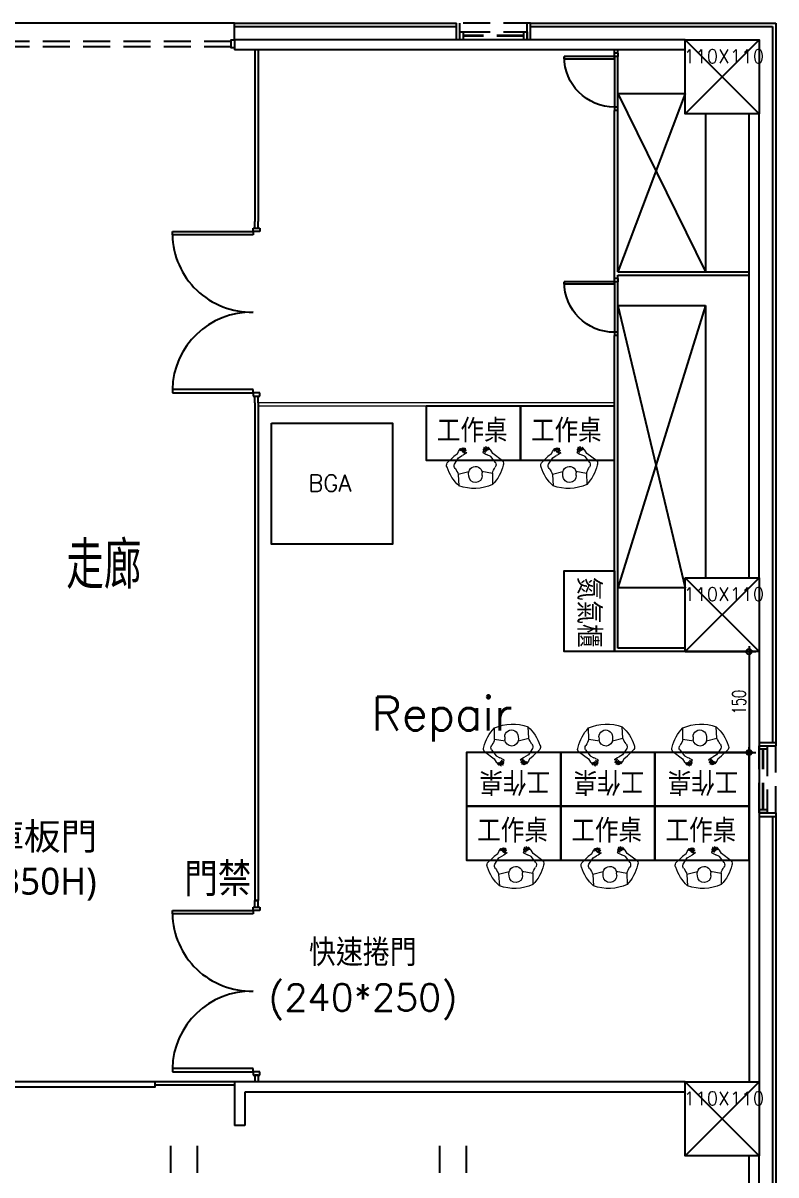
# Model space of a CAD drawing. Extents: x -80 to 56020, y 18240 to 42185.
# Drawn here: x 9360 to 10480, y 25517 to 27230 of the extents above; entities that cross this region are included whole.
import ezdxf
from ezdxf.enums import TextEntityAlignment as Align

# ---------------------------------------------------------------- set-up
doc = ezdxf.new("R2010")
doc.units = 0
doc.header["$LTSCALE"] = 200
doc.linetypes.add('HIDDEN', pattern=[0.3, 0.2, -0.1])
doc.linetypes.add('XFAB-L20$0$HIDDEN', pattern=[0.3, 0.2, -0.1])
doc.layers.add('2', color=2, linetype='Continuous', lineweight=9)
for name, color, linetype in [('TEXT', 3, 'Continuous'), ('XFAB-L20$0$8', 8, 'Continuous'), ('XFAB-L20$0$BEAM', 5, 'Continuous'), ('XFAB-L20$0$COL', 1, 'Continuous'), ('XFAB-L20$0$DOR', 4, 'Continuous'), ('XFAB-L20$0$HID', 5, 'XFAB-L20$0$HIDDEN'), ('XFAB-L20$0$OPEN', 8, 'Continuous'), ('XFAB-L20$0$WALL-C', 6, 'Continuous'), ('XFAB-L20$0$WALL-CR', 5, 'XFAB-L20$0$HIDDEN'), ('XFAB-L20$0$WALL-P', 3, 'Continuous'), ('新增隔間', 3, 'Continuous'), ('梁柱', 7, 'Continuous'), ('緯穎新設隔間', 151, 'Continuous'), ('緯穎生產設備', 7, 'Continuous')]:
    doc.layers.add(name, color=color, linetype=linetype)
doc.styles.add('AEH', font='SIMPLEX', dxfattribs={"bigfont": 'CHINESET.shx'})
doc.styles.add('C1', font='SIMPLEX.shx', dxfattribs={"bigfont": 'CHINESET.shx'})
doc.styles.add('DIM', font='simplex.shx', dxfattribs={"bigfont": 'chineset.shx'})
doc.styles.add('SIMPLEX', font='SIMPLEX.shx', dxfattribs={"width": 0.7})
doc.styles.add('XFAB-L20$0$CHINA', font='simplex.shx', dxfattribs={"width": 0.75, "bigfont": 'chineset.shx'})
doc.dimstyles.new('CIRM', dxfattribs={"dimtxt": 20, "dimasz": 8, "dimexe": 10, "dimexo": 0, "dimgap": 5, "dimtad": 1, "dimdsep": 46, "dimtxsty": 'SIMPLEX', "dimblk": 'CIR', "dimcen": 10, "dimdle": 10, "dimclrt": 2, "dimazin": 0, "dimtfac": 1, "dimtix": 1, "dimtmove": 2, "dimatfit": 3, "dimldrblk": 'CIR', "dimfxl": 1, "dimtolj": 1, "dimarcsym": 0})

# ---------------------------------------------------------------- blocks, each defined once
blk = doc.blocks.new('XFAB-L20$0$C-110x110')
at = {"layer": 'Defpoints'}
for p, q in [((55, -55), (-55, 55)), ((-55, -55), (55, 55))]:
    blk.add_line(p, q, dxfattribs=at)
at = {"layer": 'XFAB-L20$0$COL'}
blk.add_lwpolyline([(-55, 55), (55, 55), (55, -55), (-55, -55)], close=True, dxfattribs=at)
at = {"layer": 'Defpoints', "style": 'XFAB-L20$0$CHINA'}
blk.add_text('110X110', height=20, dxfattribs=at).set_placement((-57.4, 30.5), align=Align.MIDDLE_LEFT)
blk = doc.blocks.new('XFAB-L20$0$door')
at = {"layer": 'XFAB-L20$0$DOR'}
blk.add_lwpolyline([(0, 1), (0.04, 1), (0.04, 0), (0, 0)], close=True, dxfattribs=at)
blk.add_arc((0, 0), 1, 0, 90, dxfattribs=at)
blk = doc.blocks.new('MAN')
at = {"layer": '2', "color": 0}
for p, q in [((60856.4, -155365, 0), (60865.7, -155371.6, 0)), ((60858.6, -155354.4, 0), (60870, -155368.7, 0)), ((60870, -155368.7, 0), (60875, -155371.5, 0)), ((60840.9, -155370.2, 0), (60823.9, -155370.6, 0)), ((60837.9, -155385.6, 0), (60841.8, -155385.6, 0)), ((60844.3, -155385.9, 0), (60840.9, -155370.2, 0)), ((60865.7, -155371.6, 0), (60868.6, -155376.9, 0)), ((60869.4, -155379, 0), (60868.6, -155376.9, 0)), ((60871.9, -155383.1, 0), (60869.5, -155379, 0)), ((60872.3, -155383.2, 0), (60871.8, -155383.1, 0)), ((60873.6, -155382.6, 0), (60872.3, -155383.4, 0)), ((60872.5, -155379.5, 0), (60873.6, -155382.6, 0)), ((60876.1, -155382.8, 0), (60872.6, -155379.1, 0)), ((60873.9, -155377.6, 0), (60877.1, -155381.8, 0)), ((60878.4, -155381.8, 0), (60874, -155377.4, 0)), ((60875, -155371.5, 0), (60879.1, -155374.9, 0)), ((60879.3, -155379.1, 0), (60875.1, -155376.2, 0)), ((60875.1, -155376.2, 0), (60879.5, -155380.9, 0)), ((60875.9, -155374.1, 0), (60875.7, -155374.4, 0)), ((60875.7, -155374.4, 0), (60879.9, -155377.8, 0)), ((60879, -155375.5, 0), (60875.9, -155374.1, 0)), ((60876.9, -155382.7, 0), (60876.1, -155382.8, 0)), ((60877.1, -155381.8, 0), (60876.9, -155382.7, 0)), ((60879.8, -155379.2, 0), (60878.6, -155378.7, 0)), ((60879.4, -155381.6, 0), (60878.8, -155381.8, 0)), ((60879.1, -155374.9, 0), (60879.1, -155375.6, 0)), ((60879.1, -155375.6, 0), (60879.1, -155375.6, 0)), ((60879.5, -155380.9, 0), (60879.4, -155381.6, 0)), ((60880.4, -155378.8, 0), (60879.8, -155379.2, 0)), ((60879.9, -155377.5, 0), (60880.4, -155378.8, 0)), ((60840.9, -155421, 0), (60823.9, -155420.6, 0)), ((60837.9, -155405.6, 0), (60841.8, -155405.6, 0)), ((60844.3, -155405.3, 0), (60840.9, -155421, 0)), ((60856.4, -155426.2, 0), (60865.7, -155419.6, 0)), ((60865.7, -155419.6, 0), (60868.6, -155414.3, 0)), ((60871.6, -155421.3, 0), (60867.7, -155426.9, 0)), ((60869.4, -155412.2, 0), (60868.6, -155414.3, 0)), ((60871.9, -155408.1, 0), (60869.5, -155412.2, 0)), ((60871.6, -155421.3, 0), (60875, -155419.7, 0)), ((60872.3, -155408, 0), (60871.8, -155408.1, 0)), ((60873.6, -155408.6, 0), (60872.3, -155407.8, 0)), ((60872.5, -155411.8, 0), (60873.6, -155408.6, 0)), ((60876.1, -155408.4, 0), (60872.6, -155412.1, 0)), ((60873.9, -155413.6, 0), (60877.1, -155409.5, 0)), ((60878.4, -155409.4, 0), (60874, -155413.8, 0)), ((60875, -155419.7, 0), (60879.1, -155416.3, 0)), ((60875.1, -155415.1, 0), (60879.5, -155410.3, 0)), ((60879.3, -155412.1, 0), (60875.1, -155415.1, 0)), ((60875.7, -155416.8, 0), (60879.9, -155413.4, 0)), ((60875.9, -155417.1, 0), (60875.7, -155416.8, 0)), ((60879, -155415.7, 0), (60875.9, -155417.1, 0)), ((60876.9, -155408.5, 0), (60876.1, -155408.4, 0)), ((60877.1, -155409.5, 0), (60876.9, -155408.5, 0)), ((60879.8, -155412, 0), (60878.6, -155412.5, 0)), ((60879.4, -155409.6, 0), (60878.8, -155409.4, 0)), ((60879.1, -155415.7, 0), (60879.1, -155415.7, 0)), ((60879.1, -155416.3, 0), (60879.1, -155415.7, 0)), ((60879.5, -155410.3, 0), (60879.4, -155409.6, 0)), ((60880.4, -155412.4, 0), (60879.8, -155412, 0)), ((60879.9, -155413.7, 0), (60880.4, -155412.4, 0)), ((60858.6, -155436.8, 0), (60867.7, -155426.9, 0))]:
    blk.add_line(p, q, dxfattribs=at)
for centre, radius, start, end in [((60868.2, -155413.2, 0), 61.4, 105.1858, 136.0975), ((60832.3, -155342.5, 0), 29, 287.1051, 307.0444), ((60853.6, -155370.3, 0), 6, 61.666, 128.6143), ((60854.9, -155359.2, 0), 6, 52.8107, 118.216), ((60887.7, -155395.6, 0), 68.5, 158.5887, 201.4113), ((60837.9, -155395.6, 0), 10, 90, 270), ((60841.8, -155395.6, 0), 10, 270, 90), ((60868.2, -155378, 0), 61.4, 223.9025, 254.8142), ((60832.3, -155448.7, 0), 29, 52.9556, 72.8949), ((60853.6, -155420.9, 0), 6, 231.3857, 298.334), ((60854.9, -155432, 0), 6, 241.784, 307.1893)]:
    blk.add_arc(centre, radius, start, end, dxfattribs=at)
blk = doc.blocks.new('CIR')
at = {"color": 0}
blk.add_line((1, 0), (-1, 0), dxfattribs=at)
at = {"color": 3}
blk.add_circle((0, 0), 0.5, dxfattribs=at)
blk = doc.blocks.new('*D217')
at = {"layer": 'Defpoints', "color": 0, "transparency": 16777216}
for p in [(10345, 26295), (10345, 26145), (10440, 26145)]:
    blk.add_point(p, dxfattribs=at)
at = {"layer": '緯穎生產設備', "color": 0, "lineweight": -2, "transparency": 16777216}
for p, q in [((10345, 26295), (10450, 26295)), ((10440, 26287), (10440, 26153)), ((10345, 26145), (10450, 26145))]:
    blk.add_line(p, q, dxfattribs=at)
at = {"layer": '緯穎生產設備', "color": 0, "lineweight": -2, "transparency": 16777216, "xscale": 8, "yscale": 8, "zscale": 8}
for p, rotation in [((10440, 26295), 90), ((10440, 26145), 270)]:
    blk.add_blockref('CIR', p, dxfattribs=dict(at, rotation=rotation))
at = {"layer": '緯穎生產設備', "color": 2, "transparency": 16777216, "insert": (10425, 26220), "char_height": 20, "attachment_point": 5, "rotation": 90, "style": 'SIMPLEX'}
blk.add_mtext('\\A1;150', dxfattribs=at)

msp = doc.modelspace()

# ---------------------------------------------------------------- linework, layer by layer
msp.add_lwpolyline([(9557.049, 25655), (9317.049, 25655), (9317.049, 25647.593), (9557.049, 25647.593)], close=True)
at = {"layer": 'XFAB-L20$0$8'}
msp.add_line((9675, 27230), (9265, 27230), dxfattribs=at)
at = {"layer": 'XFAB-L20$0$8', "linetype": 'ByBlock'}
for p, q in [((10240, 27180), (10240, 27105)), ((10245, 27105), (10245, 27180)), ((10240, 26845), (10240, 26770)), ((10245, 26770), (10245, 26845))]:
    msp.add_line(p, q, dxfattribs=at)
at = {"layer": 'XFAB-L20$0$BEAM'}
for p, q in [((10245, 27125), (10345, 27125)), ((10375, 27095), (10375, 26860)), ((10245, 26810), (10375, 26810)), ((10375, 26810), (10375, 26405)), ((10345, 26390), (10245, 26390))]:
    msp.add_line(p, q, dxfattribs=at)
at = {"layer": 'XFAB-L20$0$DOR', "linetype": 'XFAB-L20$0$HIDDEN'}
for p, q in [((9270, 27203), (9670, 27203)), ((9270, 27195), (9670, 27195))]:
    msp.add_line(p, q, dxfattribs=at)
at = {"layer": 'XFAB-L20$0$DOR'}
msp.add_lwpolyline([(9675, 27193), (9670, 27193), (9670, 27205), (9675, 27205)], dxfattribs=at)
at = {"layer": 'XFAB-L20$0$DOR', "linetype": 'ByBlock'}
for points in [[(10245, 27185), (10245, 27180), (10240, 27180), (10240, 27185)], [(10245, 27100), (10245, 27105), (10240, 27105), (10240, 27100)], [(10245, 26850), (10245, 26845), (10240, 26845), (10240, 26850)], [(10245, 26765), (10245, 26770), (10240, 26770), (10240, 26765)]]:
    msp.add_lwpolyline(points, dxfattribs=at)
at = {"layer": 'XFAB-L20$0$HID'}
for p, q in [((10005, 27205), (10005, 27230)), ((10115, 27230), (10005, 27230)), ((10010, 27205), (10010, 27230)), ((10110, 27205), (10110, 27230)), ((10115, 27205), (10115, 27230)), ((10015, 27217), (10105, 27217)), ((10105, 27211.5), (10015, 27211.5)), ((10105, 27210.5), (10015, 27210.5)), ((10105, 27205), (10015, 27205)), ((10455, 26160), (10480, 26160)), ((10455, 26155), (10480, 26155)), ((10455, 26060), (10455, 26150)), ((10460.5, 26060), (10460.5, 26150)), ((10461.5, 26060), (10461.5, 26150)), ((10467, 26150), (10467, 26060)), ((10480, 26055), (10480, 26155)), ((10455, 26055), (10480, 26055)), ((10455, 26050), (10480, 26050))]:
    msp.add_line(p, q, dxfattribs=at)
for points in [[(10015, 27205), (10010, 27205), (10010, 27217), (10015, 27217)], [(10110, 27205), (10105, 27205), (10105, 27217), (10110, 27217)], [(10455, 26150), (10455, 26155), (10467, 26155), (10467, 26150)], [(10455, 26055), (10455, 26060), (10467, 26060), (10467, 26055)]]:
    msp.add_lwpolyline(points, close=True, dxfattribs=at)
at = {"layer": 'XFAB-L20$0$OPEN'}
for p, q in [((10345, 27125), (10245, 26860)), ((10245, 27125), (10375, 26860)), ((10245, 26810), (10345, 26390)), ((10375, 26810), (10245, 26390))]:
    msp.add_line(p, q, dxfattribs=at)
at = {"layer": 'XFAB-L20$0$WALL-C'}
for p, q in [((9675, 27230), (10005, 27230)), ((9675, 27205), (9675, 27230)), ((10115, 27230), (10480, 27230)), ((10480, 27230), (10480, 26155)), ((9675, 27225), (10005, 27225)), ((10115, 27225), (10475, 27225)), ((10475, 27225), (10475, 26160)), ((10475, 26050), (10475, 19515)), ((10480, 26055), (10480, 19515))]:
    msp.add_line(p, q, dxfattribs=at)
at = {"layer": 'XFAB-L20$0$WALL-CR', "linetype": 'Continuous'}
for p, q in [((9705, 27190), (9705, 26935)), ((9710, 27190), (9710, 26935)), ((10240, 27185), (10240, 27190)), ((10245, 27185), (10240, 27185)), ((10245, 27185), (10245, 27190)), ((10240, 26850), (10240, 27100)), ((10245, 27100), (10240, 27100)), ((10245, 26860), (10245, 27100)), ((10245, 26850), (10240, 26850)), ((10245, 26860), (10440, 26860)), ((10245, 26850), (10245, 26855)), ((10245, 26855), (10440, 26855)), ((10240, 26295), (10240, 26765)), ((10245, 26765), (10240, 26765)), ((10245, 26300), (10245, 26765)), ((9705, 26665), (9705, 25925)), ((9710, 26665), (9710, 25925)), ((10345, 26295), (10240, 26295)), ((10345, 26300), (10245, 26300)), ((9710, 25925), (9705, 25925)), ((9705, 25665), (9705, 25655)), ((9710, 25665), (9705, 25665)), ((9710, 25665), (9710, 25655))]:
    msp.add_line(p, q, dxfattribs=at)
at = {"layer": 'XFAB-L20$0$WALL-P'}
for p, q in [((10345, 27205), (9675, 27205)), ((9675, 27205), (9675, 27190)), ((10345, 27190), (9675, 27190)), ((10440, 26405), (10440, 27095)), ((10455, 26405), (10455, 27095)), ((10440, 26295), (10440, 25655)), ((10455, 26295), (10455, 25655)), ((10440, 24455), (10440, 25545)), ((10455, 24455), (10455, 25545))]:
    msp.add_line(p, q, dxfattribs=at)
at = {"layer": 'XFAB-L20$0$WALL-P', "color": 106}
for p, q in [((10345, 25655), (9675, 25655)), ((10345, 25640), (9690, 25640))]:
    msp.add_line(p, q, dxfattribs=at)
at = {"layer": 'XFAB-L20$0$WALL-P', "color": 106, "linetype": 'Continuous'}
for p, q in [((9675, 25655), (9675, 25590)), ((9690, 25640), (9690, 25590)), ((9690, 25590), (9675, 25590))]:
    msp.add_line(p, q, dxfattribs=at)
at = {"layer": '新增隔間', "color": 3, "linetype": 'Continuous'}
for p, q in [((9675, 25655), (9557.049, 25655)), ((9675, 25650), (9557.049, 25650))]:
    msp.add_line(p, q, dxfattribs=at)
at = {"layer": '梁柱', "color": 9, "linetype": 'HIDDEN', "true_color": 0xd19cc7}
for p, q in [((9580, 25220), (9580, 25560)), ((9620, 25220), (9620, 25560)), ((9980, 25220), (9980, 25560)), ((10020, 25220), (10020, 25560))]:
    msp.add_line(p, q, dxfattribs=at)
at = {"layer": '緯穎新設隔間'}
for p, q in [((9705, 26925), (9705, 26935)), ((9710, 26925), (9710, 26935)), ((9582.5, 26915), (9582.5, 26920)), ((9582.5, 26920), (9702.5, 26920)), ((9702.5, 26920), (9702.5, 26925)), ((9702.5, 26925), (9712.5, 26925)), ((9712.5, 26920), (9702.5, 26920)), ((9702.5, 26920), (9702.5, 26915)), ((9705, 26925), (9710, 26925)), ((9705, 26925), (9710, 26925)), ((9712.5, 26925), (9712.5, 26920)), ((9702.5, 26915), (9582.5, 26915)), ((9702.5, 26685), (9582.5, 26685)), ((9582.5, 26685), (9582.5, 26680)), ((9582.5, 26680), (9702.5, 26680)), ((9702.5, 26680), (9702.5, 26685)), ((9712.5, 26680), (9702.5, 26680)), ((9702.5, 26680), (9702.5, 26675)), ((9710, 26680), (9705, 26680)), ((9712.5, 26675), (9712.5, 26680)), ((9702.5, 26675), (9712.5, 26675)), ((9705, 26665), (9705, 26675)), ((9710, 26665), (9710, 26675)), ((9705, 25915), (9705, 25925)), ((9705, 25925), (9710, 25925)), ((9710, 25915), (9710, 25925)), ((9582.5, 25905), (9582.5, 25910)), ((9582.5, 25910), (9702.5, 25910)), ((9702.5, 25910), (9702.5, 25915)), ((9702.5, 25915), (9712.5, 25915)), ((9712.5, 25910), (9702.5, 25910)), ((9702.5, 25910), (9702.5, 25905)), ((9705, 25915), (9710, 25915)), ((9705, 25915), (9710, 25915)), ((9712.5, 25915), (9712.5, 25910)), ((9702.5, 25905), (9582.5, 25905)), ((9702.5, 25675), (9582.5, 25675)), ((9582.5, 25675), (9582.5, 25670)), ((9582.5, 25670), (9702.5, 25670)), ((9702.5, 25670), (9702.5, 25675)), ((9712.5, 25670), (9702.5, 25670)), ((9702.5, 25670), (9702.5, 25665)), ((9712.5, 25665), (9712.5, 25670)), ((9702.5, 25665), (9712.5, 25665)), ((9705, 25665), (9710, 25665))]:
    msp.add_line(p, q, dxfattribs=at)
at = {"layer": '緯穎新設隔間', "lineweight": 20}
for points in [[(10240, 26665), (9710, 26665)], [(10240, 26660), (9710, 26660)]]:
    msp.add_lwpolyline(points, dxfattribs=at)
at = {"layer": '緯穎新設隔間'}
for centre, start, end in [((9700, 26917.5), 181.218875, 271.218875), ((9700, 26682.5), 88.781125, 178.781125), ((9700, 25907.5), 181.218875, 271.218875), ((9700, 25672.5), 88.781125, 178.781125)]:
    msp.add_arc(centre, 117.527, start, end, dxfattribs=at)
at = {"layer": '緯穎生產設備'}
for points in [[(10100, 26660), (9960, 26660), (9960, 26580), (10100, 26580)], [(10240, 26660), (10100, 26660), (10100, 26580), (10240, 26580)], [(9730, 26635), (9910, 26635), (9910, 26455), (9730, 26455)], [(10240, 26415), (10240, 26295), (10165, 26295), (10165, 26415)], [(10020, 26065), (10160, 26065), (10160, 26145), (10020, 26145)], [(10160, 26065), (10300, 26065), (10300, 26145), (10160, 26145)], [(10300, 26065), (10440, 26065), (10440, 26145), (10300, 26145)], [(10160, 26065), (10020, 26065), (10020, 25985), (10160, 25985)], [(10300, 26065), (10160, 26065), (10160, 25985), (10300, 25985)], [(10440, 26065), (10300, 26065), (10300, 25985), (10440, 25985)]]:
    msp.add_lwpolyline(points, close=True, dxfattribs=at)

# ---------------------------------------------------------------- block references
at = {"layer": 'XFAB-L20$0$COL'}
for p in [(10400, 27150), (10400, 26350), (10400, 25600)]:
    msp.add_blockref('XFAB-L20$0$C-110x110', p, dxfattribs=at)
at = {"layer": 'XFAB-L20$0$DOR', "linetype": 'ByBlock', "xscale": -75, "yscale": 75, "zscale": 75, "rotation": 90}
for p in [(10240, 27180), (10240, 26845)]:
    msp.add_blockref('XFAB-L20$0$door', p, dxfattribs=at)
at = {"layer": '緯穎生產設備', "color": 0, "linetype": 'ByBlock', "lineweight": 20, "xscale": -1}
for p, rotation in [((167545.715, -28569.137, 0), 272.0916699448607), ((167685.715, -28569.137, 0), 272.0916699448607), ((-147425.715, 81294.137, 0), 92.09166994486057), ((-147285.715, 81294.137, 0), 92.09166994486057), ((-147145.715, 81294.137, 0), 92.09166994486057), ((167605.715, -29164.137, 0), 272.0916699448606), ((167745.715, -29164.137, 0), 272.0916699448606), ((167885.715, -29164.137, 0), 272.0916699448606)]:
    msp.add_blockref('MAN', p, dxfattribs=dict(at, rotation=rotation))

# ---------------------------------------------------------------- texts
at = {"color": 3, "attachment_point": 1, "style": 'DIM'}
for s, width, heights, insert, char_height in [('Repair ', 239.90431, [82.458], (9878.611, 26227.826), 50), ('\\pxqc;{\\fMicrosoft JhengHei|b0|i0|c136|p34;\\C6;可拆式庫板門\\P(300W*350H)}', 443.50712, [122.794], (9085.338, 26040.243), 40), ('\\pxqc;{\\C6;快速捲門\\P(240*250)}', 350.82918, [170.755], (9690.307, 25867.269), 40)]:
    msp.add_mtext_dynamic_manual_height_columns(s, width=width, gutter_width=189.286, heights=heights, dxfattribs=dict(at, insert=insert, char_height=char_height))
at = {"layer": 'TEXT', "color": 3, "lineweight": 20, "style": 'AEH', "width": 0.8}
msp.add_text('走廊', height=70, dxfattribs=at).set_placement((9424.655, 26388.537))
at = {"layer": '緯穎新設隔間', "insert": (9600.066, 25981.245), "char_height": 50, "attachment_point": 1, "style": 'DIM'}
msp.add_mtext_dynamic_manual_height_columns('{\\C3;門禁}', width=115.06919, gutter_width=150, heights=[57.032], dxfattribs=at)
at = {"layer": '緯穎生產設備', "attachment_point": 1, "style": 'C1'}
for s, width, heights, insert, char_height in [('工作桌', 106.85926, [0], (9975.868, 26641.077), 35), ('工作桌', 106.85926, [0], (10115.868, 26641.077), 35), ('BGA', 79.48097, [32.207], (9784.436, 26558.091), 25), ('工作桌', 106.85926, [0], (10035.868, 26046.077), 35), ('工作桌', 106.85926, [0], (10175.868, 26046.077), 35), ('工作桌', 106.85926, [0], (10315.868, 26046.077), 35)]:
    msp.add_mtext_dynamic_manual_height_columns(s, width=width, gutter_width=1069.173, heights=heights, dxfattribs=dict(at, insert=insert, char_height=char_height))
at = {"layer": '緯穎生產設備', "char_height": 35, "attachment_point": 1, "style": 'C1'}
for s, insert, rotation in [('氮氣櫃', (10219.378, 26406.142), 270), ('工作桌', (10144.132, 26083.923), 180), ('工作桌', (10284.132, 26083.923), 180), ('工作桌', (10424.132, 26083.923), 180)]:
    msp.add_mtext_dynamic_manual_height_columns(s, width=106.85926, gutter_width=1069.173, heights=[0], dxfattribs=dict(at, insert=insert, rotation=rotation))

# ---------------------------------------------------------------- dimensions: what is measured, and where the dimension line sits
at = {"layer": '緯穎生產設備'}
dim = msp.add_linear_dim(base=(10440, 26145), p1=(10345, 26295), p2=(10345, 26145), angle=90, dimstyle='CIRM', dxfattribs=at)
dim.commit()
dim.dimension.update_dxf_attribs({"geometry": '*D217', "text_midpoint": (10425, 26220)})

doc.saveas('drawing.dxf')
